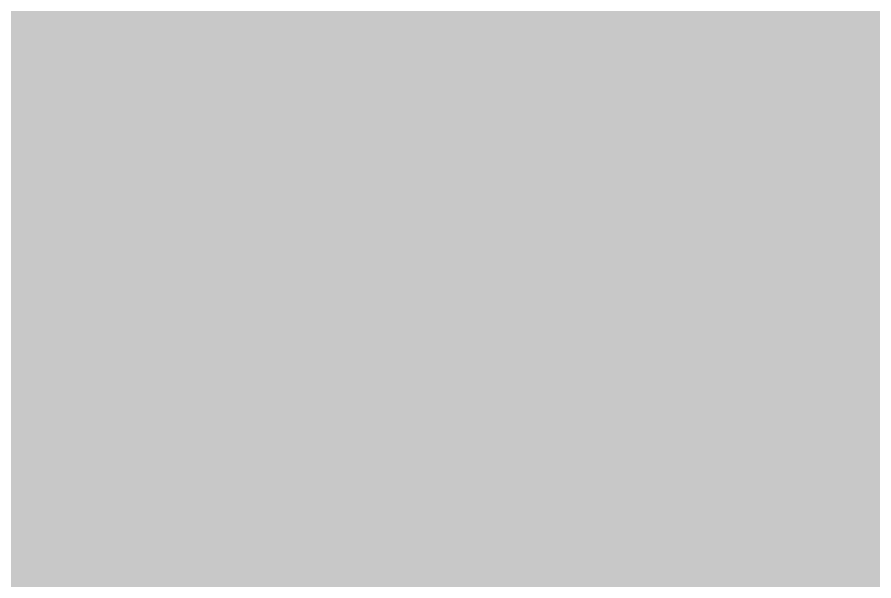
# Model space of a CAD drawing. Header units: metres. Extents: x -4613 to -4328, y -1 to 30.
# Drawn here: x -4376.2328 to -4376.0851, y 16.9332 to 17.0304 of the extents above; entities that cross this region are included whole.
import ezdxf

# ---------------------------------------------------------------- set-up
doc = ezdxf.new("R2010")
doc.units = ezdxf.units.M
doc.layers.add('A-ROOF', color=132, linetype='Continuous', lineweight=5)

# ---------------------------------------------------------------- blocks, each defined once
blk = doc.blocks.new('Roof Gutters3 - Roof Gutters-1885272-NORTH EAST')
at = {"layer": 'A-ROOF'}
h = blk.add_hatch(color=256, dxfattribs=at)
h.paths.add_polyline_path([(4306.91495, 15.88552), (4319.47317, 16.54117), (4322.75161, 16.83018), (4322.75161, 16.83418), (4322.83437, 16.84297), (4322.8357, 16.848), (4322.83852, 16.85003), (4322.83806, 16.8553), (4322.84903, 16.85705), (4322.84807, 16.85936), (4322.84465, 16.85906), (4322.84112, 16.8629), (4322.84635, 16.86707), (4322.84969, 16.86707), (4322.85013, 16.86811), (4322.85868, 16.87026), (4322.86731, 16.86601), (4322.8696, 16.86662), (4322.87059, 16.86667), (4322.87357, 16.86662), (4322.87456, 16.86667), (4322.87753, 16.86662), (4322.87852, 16.86667), (4322.8815, 16.86662), (4322.88249, 16.86667), (4322.88547, 16.86662), (4322.88714, 16.87057), (4322.88578, 16.87536), (4322.88177, 16.87501), (4322.87779, 16.92117), (4322.88212, 16.92161), (4322.88087, 16.92722), (4322.88463, 16.92859), (4322.88317, 16.91705), (4322.88608, 16.91704), (4322.88738, 16.91707), (4322.89005, 16.91704), (4322.89135, 16.91707), (4322.89402, 16.91704), (4322.89532, 16.91707), (4322.89799, 16.91704), (4322.89928, 16.91707), (4322.90196, 16.91704), (4322.90325, 16.91707), (4322.90592, 16.91704), (4322.90722, 16.91707), (4322.90989, 16.91704), (4322.91119, 16.91707), (4322.91386, 16.91704), (4322.91516, 16.91707), (4322.91783, 16.91704), (4322.91913, 16.91707), (4322.9218, 16.91704), (4322.92979, 16.85131), (4322.95844, 16.85158), (4322.95937, 16.85131), (4322.98623, 16.85144), (4322.98715, 16.85131), (4323.00215, 16.85093), (4323.0024, 16.84994), (4327.08091, 17.20676), (4327.07111, 17.39449), (4306.89128, 16.33878), (4306.91362, 15.91084)])
h.paths.add_polyline_path([(4322.91388, 16.84992), (4322.91548, 16.85158), (4322.91388, 16.85003)])
h.paths.add_polyline_path([(4322.92294, 16.85072), (4322.92284, 16.85194), (4322.92289, 16.85093)])
h.paths.add_polyline_path([(4322.94305, 16.85519), (4322.94001, 16.85588), (4322.935, 16.91707), (4322.93767, 16.91704), (4322.93897, 16.90993), (4322.9433, 16.90937), (4322.948, 16.85563), (4322.9436, 16.85524)])
h.paths.add_polyline_path([(4322.92816, 16.85528), (4322.92309, 16.91707), (4322.92577, 16.91704), (4322.93082, 16.85551)])
h.paths.add_polyline_path([(4322.9361, 16.85528), (4322.93103, 16.91707), (4322.9337, 16.91704), (4322.93875, 16.85551)])
h.paths.add_polyline_path([(4322.93213, 16.85528), (4322.92706, 16.91707), (4322.92974, 16.91704), (4322.93478, 16.85551)])
h.paths.add_polyline_path([(4322.85371, 16.85667), (4322.85429, 16.85714), (4322.85368, 16.85705)])
h.paths.add_polyline_path([(4322.86944, 16.85701), (4322.86846, 16.85906), (4322.86943, 16.85705)])
h.paths.add_polyline_path([(4322.90323, 16.85718), (4322.90402, 16.85906), (4322.90321, 16.85735)])
h.paths.add_polyline_path([(4322.90719, 16.85718), (4322.90814, 16.85735), (4322.90718, 16.85735)])
h.paths.add_polyline_path([(4322.9352, 16.92863), (4322.93897, 16.9253), (4322.93691, 16.92089), (4322.93589, 16.92549)])
h.paths.add_polyline_path([(4322.93589, 16.92066), (4322.93192, 16.92634), (4322.9352, 16.92863), (4322.93587, 16.92089)])

msp = doc.modelspace()

# ---------------------------------------------------------------- block references
at = {"layer": 'A-ROOF'}
msp.add_blockref('Roof Gutters3 - Roof Gutters-1885272-NORTH EAST', (-8699.09364, 0), dxfattribs=at)

doc.saveas('drawing.dxf')
